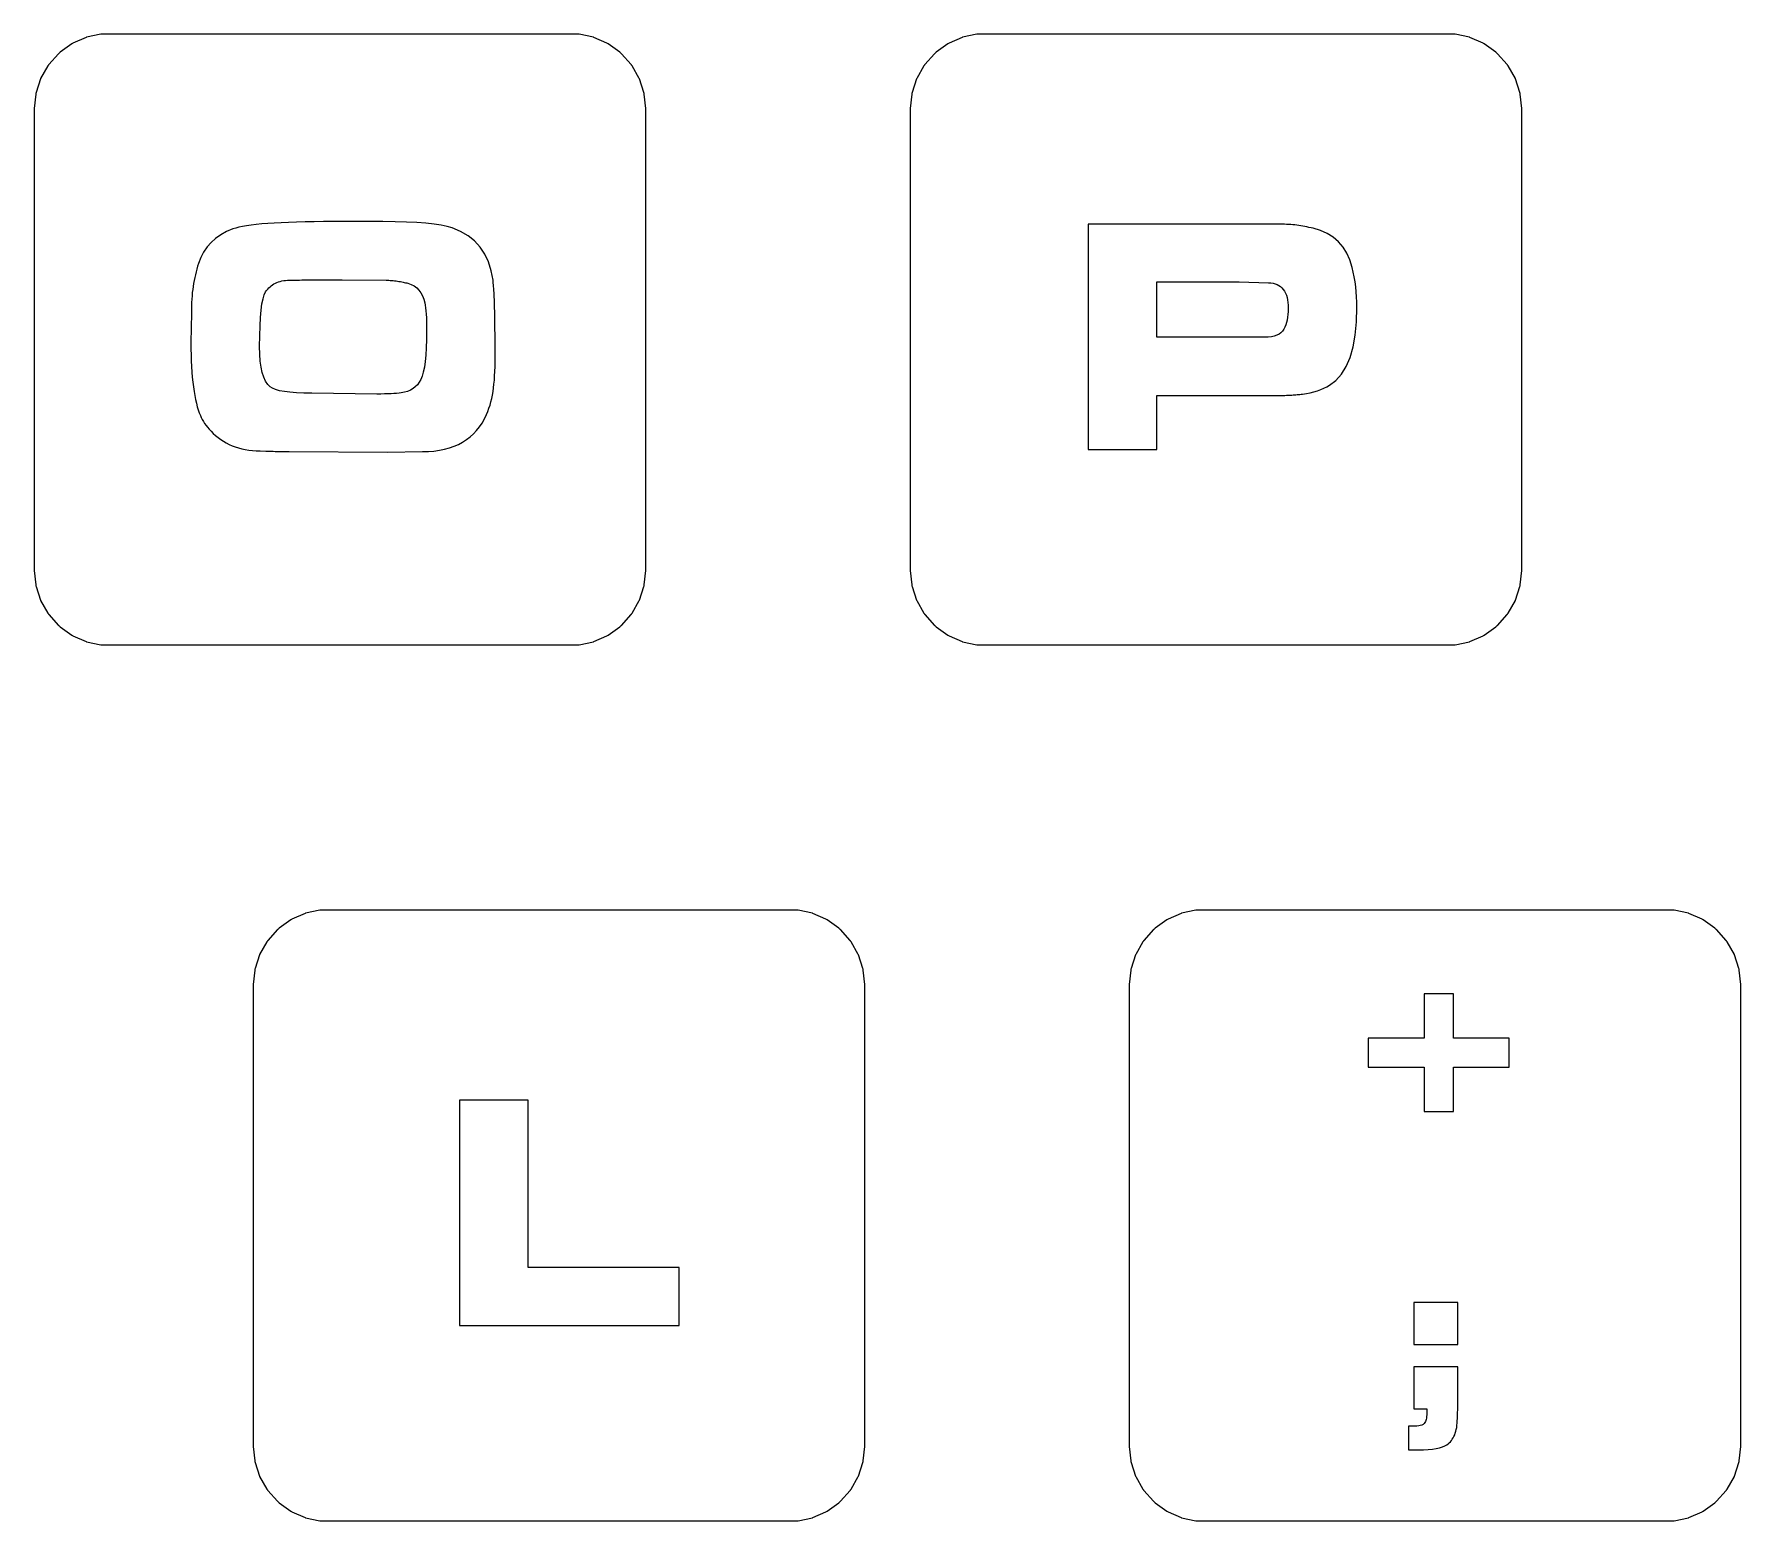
# Model space of a CAD drawing. Header units: millimetres. Extents: x -16 to 249, y -82 to 7.
# Drawn here: x 154.87 to 191.88, y -44.12 to -11.88 of the extents above; entities that cross this region are included whole.
import ezdxf

# ---------------------------------------------------------------- set-up
doc = ezdxf.new("R2010")
doc.units = ezdxf.units.MM
doc.layers.get('0').update_dxf_attribs({"lineweight": 25, "true_color": 0xffffff})

msp = doc.modelspace()

# ---------------------------------------------------------------- linework, layer by layer
for p, q in [((155.684, -12.0859), (155.43, -12.2702)), ((155.701, -12.0783), (155.684, -12.0859)), ((155.709, -12.0746), (155.701, -12.0783)), ((155.995, -11.9471), (155.709, -12.0746)), ((156.004, -11.9452), (155.995, -11.9471)), ((156.311, -11.88), (156.004, -11.9452)), ((156.329, -11.8761), (156.311, -11.88)), ((166.671, -11.8761), (156.329, -11.8761)), ((166.689, -11.88), (166.671, -11.8761)), ((166.996, -11.9452), (166.689, -11.88)), ((167.005, -11.9471), (166.996, -11.9452)), ((167.291, -12.0746), (167.005, -11.9471)), ((167.299, -12.0783), (167.291, -12.0746)), ((167.316, -12.0859), (167.299, -12.0783)), ((167.57, -12.2702), (167.316, -12.0859)), ((174.684, -12.0859), (174.43, -12.2702)), ((174.701, -12.0783), (174.684, -12.0859)), ((174.709, -12.0746), (174.701, -12.0783)), ((174.995, -11.9471), (174.709, -12.0746)), ((175.004, -11.9452), (174.995, -11.9471)), ((175.311, -11.88), (175.004, -11.9452)), ((175.329, -11.8761), (175.311, -11.88)), ((185.671, -11.8761), (175.329, -11.8761)), ((185.689, -11.88), (185.671, -11.8761)), ((185.996, -11.9452), (185.689, -11.88)), ((186.005, -11.9471), (185.996, -11.9452)), ((186.291, -12.0746), (186.005, -11.9471)), ((186.299, -12.0783), (186.291, -12.0746)), ((186.316, -12.0859), (186.299, -12.0783)), ((186.57, -12.2702), (186.316, -12.0859)), ((155.165, -12.5643), (155.008, -12.8359)), ((155.175, -12.548), (155.165, -12.5643)), ((155.179, -12.5402), (155.175, -12.548)), ((155.185, -12.5336), (155.179, -12.5402)), ((155.395, -12.3005), (155.185, -12.5336)), ((155.407, -12.2866), (155.395, -12.3005)), ((155.415, -12.2813), (155.407, -12.2866)), ((155.43, -12.2702), (155.415, -12.2813)), ((167.585, -12.2813), (167.57, -12.2702)), ((167.593, -12.2866), (167.585, -12.2813)), ((167.605, -12.3005), (167.593, -12.2866)), ((167.815, -12.5336), (167.605, -12.3005)), ((167.821, -12.5402), (167.815, -12.5336)), ((167.825, -12.548), (167.821, -12.5402)), ((167.835, -12.5643), (167.825, -12.548)), ((167.992, -12.8359), (167.835, -12.5643)), ((174.165, -12.5643), (174.008, -12.8359)), ((174.175, -12.548), (174.165, -12.5643)), ((174.179, -12.5402), (174.175, -12.548)), ((174.185, -12.5336), (174.179, -12.5402)), ((174.395, -12.3005), (174.185, -12.5336)), ((174.407, -12.2866), (174.395, -12.3005)), ((174.415, -12.2813), (174.407, -12.2866)), ((174.43, -12.2702), (174.415, -12.2813)), ((186.585, -12.2813), (186.57, -12.2702)), ((186.593, -12.2866), (186.585, -12.2813)), ((186.605, -12.3005), (186.593, -12.2866)), ((186.815, -12.5336), (186.605, -12.3005)), ((186.821, -12.5402), (186.815, -12.5336)), ((186.825, -12.548), (186.821, -12.5402)), ((186.835, -12.5643), (186.825, -12.548)), ((186.992, -12.8359), (186.835, -12.5643)), ((155.006, -12.8444), (154.909, -13.1426)), ((155.008, -12.8359), (155.006, -12.8444)), ((167.994, -12.8444), (167.992, -12.8359)), ((168.091, -13.1426), (167.994, -12.8444)), ((174.006, -12.8444), (173.909, -13.1426)), ((174.008, -12.8359), (174.006, -12.8444)), ((186.994, -12.8444), (186.992, -12.8359)), ((187.091, -13.1426), (186.994, -12.8444)), ((154.901, -13.1792), (154.868, -13.4911)), ((154.903, -13.1605), (154.901, -13.1792)), ((154.909, -13.1426), (154.903, -13.1605)), ((168.097, -13.1605), (168.091, -13.1426)), ((168.099, -13.1792), (168.097, -13.1605)), ((168.132, -13.4911), (168.099, -13.1792)), ((173.901, -13.1792), (173.868, -13.4911)), ((173.903, -13.1605), (173.901, -13.1792)), ((173.909, -13.1426), (173.903, -13.1605)), ((187.097, -13.1605), (187.091, -13.1426)), ((187.099, -13.1792), (187.097, -13.1605)), ((187.132, -13.4911), (187.099, -13.1792)), ((154.868, -13.4911), (154.867, -13.5)), ((154.867, -13.5), (154.867, -23.5)), ((168.133, -13.5), (168.132, -13.4911)), ((168.133, -23.5), (168.133, -13.5)), ((173.868, -13.4911), (173.867, -13.5)), ((173.867, -13.5), (173.867, -23.5)), ((187.133, -13.5), (187.132, -13.4911)), ((187.133, -23.5), (187.133, -13.5)), ((158.917, -16.2277), (158.804, -16.306)), ((159.042, -16.1595), (158.917, -16.2277)), ((159.18, -16.1016), (159.042, -16.1595)), ((159.238, -16.0828), (159.18, -16.1016)), ((159.306, -16.0652), (159.238, -16.0828)), ((159.385, -16.0488), (159.306, -16.0652)), ((159.474, -16.0334), (159.385, -16.0488)), ((159.573, -16.0193), (159.474, -16.0334)), ((159.683, -16.0062), (159.573, -16.0193)), ((159.803, -15.9944), (159.683, -16.0062)), ((159.933, -15.9836), (159.803, -15.9944)), ((160.073, -15.9741), (159.933, -15.9836)), ((160.225, -15.9658), (160.073, -15.9741)), ((160.387, -15.9588), (160.225, -15.9658)), ((160.559, -15.9531), (160.387, -15.9588)), ((160.743, -15.9487), (160.559, -15.9531)), ((160.937, -15.9455), (160.743, -15.9487)), ((161.141, -15.9436), (160.937, -15.9455)), ((161.357, -15.9429), (161.141, -15.9436)), ((162.427, -15.9429), (161.357, -15.9429)), ((162.696, -15.945), (162.427, -15.9429)), ((162.942, -15.9513), (162.696, -15.945)), ((163.165, -15.9618), (162.942, -15.9513)), ((163.365, -15.9765), (163.165, -15.9618)), ((163.542, -15.9953), (163.365, -15.9765)), ((163.695, -16.0184), (163.542, -15.9953)), ((163.825, -16.0456), (163.695, -16.0184)), ((163.933, -16.0771), (163.825, -16.0456)), ((164.116, -16.1536), (163.933, -16.0771)), ((164.278, -16.2489), (164.116, -16.1536)), ((164.42, -16.3629), (164.278, -16.2489)), ((181.892, -15.9986), (177.729, -15.9986)), ((177.729, -15.9986), (177.729, -20.8869)), ((181.938, -15.9989), (181.892, -15.9986)), ((181.984, -16), (181.938, -15.9989)), ((182.03, -16.0017), (181.984, -16)), ((182.075, -16.0042), (182.03, -16.0017)), ((182.119, -16.0073), (182.075, -16.0042)), ((182.163, -16.0112), (182.119, -16.0073)), ((182.207, -16.0157), (182.163, -16.0112)), ((182.25, -16.021), (182.207, -16.0157)), ((182.293, -16.027), (182.25, -16.021)), ((182.336, -16.0336), (182.293, -16.027)), ((182.38, -16.041), (182.336, -16.0336)), ((182.425, -16.0491), (182.38, -16.041)), ((182.47, -16.0578), (182.425, -16.0491)), ((182.515, -16.0673), (182.47, -16.0578)), ((182.561, -16.0775), (182.515, -16.0673)), ((182.608, -16.0883), (182.561, -16.0775)), ((182.769, -16.1364), (182.608, -16.0883)), ((182.914, -16.2011), (182.769, -16.1364)), ((183.044, -16.2823), (182.914, -16.2011)), ((183.157, -16.3801), (183.044, -16.2823)), ((158.542, -16.6019), (158.48, -16.7209)), ((158.617, -16.4931), (158.542, -16.6019)), ((158.704, -16.3944), (158.617, -16.4931)), ((158.804, -16.306), (158.704, -16.3944)), ((164.541, -16.4958), (164.42, -16.3629)), ((164.642, -16.6475), (164.541, -16.4958)), ((164.721, -16.818), (164.642, -16.6475)), ((183.255, -16.4945), (183.157, -16.3801)), ((183.337, -16.6254), (183.255, -16.4945)), ((183.404, -16.773), (183.337, -16.6254)), ((158.395, -16.9711), (158.379, -17.0326)), ((158.413, -16.9103), (158.395, -16.9711)), ((158.431, -16.85), (158.413, -16.9103)), ((158.48, -16.7209), (158.431, -16.85)), ((164.781, -17.0073), (164.721, -16.818)), ((164.82, -17.2153), (164.781, -17.0073)), ((183.454, -16.9371), (183.404, -16.773)), ((183.478, -17.039), (183.454, -16.9371)), ((158.315, -17.3483), (158.306, -17.4138)), ((158.326, -17.284), (158.315, -17.3483)), ((158.337, -17.2203), (158.326, -17.284)), ((158.35, -17.1572), (158.337, -17.2203)), ((158.364, -17.0946), (158.35, -17.1572)), ((158.379, -17.0326), (158.364, -17.0946)), ((159.933, -17.4078), (159.958, -17.3811)), ((159.958, -17.3811), (159.984, -17.3564)), ((159.984, -17.3564), (160.011, -17.3336)), ((160.011, -17.3336), (160.039, -17.3129)), ((160.039, -17.3129), (160.069, -17.2941)), ((160.069, -17.2941), (160.1, -17.2773)), ((160.1, -17.2773), (160.132, -17.2624)), ((160.132, -17.2624), (160.166, -17.2496)), ((160.166, -17.2496), (160.202, -17.2387)), ((160.202, -17.2387), (160.24, -17.2298)), ((160.24, -17.2298), (160.28, -17.2229)), ((160.28, -17.2229), (160.321, -17.2179)), ((160.321, -17.2179), (160.364, -17.215)), ((160.364, -17.215), (160.409, -17.214)), ((160.409, -17.214), (160.424, -17.2139)), ((160.424, -17.2139), (160.444, -17.2136)), ((160.444, -17.2136), (160.469, -17.2132)), ((160.469, -17.2132), (160.499, -17.2125)), ((160.499, -17.2125), (160.534, -17.2117)), ((160.534, -17.2117), (160.62, -17.2096)), ((160.62, -17.2096), (160.671, -17.2082)), ((160.671, -17.2082), (160.723, -17.2069)), ((160.723, -17.2069), (160.773, -17.2057)), ((160.773, -17.2057), (160.819, -17.2047)), ((160.819, -17.2047), (160.863, -17.2039)), ((160.863, -17.2039), (160.904, -17.2033)), ((160.904, -17.2033), (160.943, -17.2028)), ((160.943, -17.2028), (160.978, -17.2025)), ((160.978, -17.2025), (161.011, -17.2025)), ((161.011, -17.2025), (161.548, -17.2025)), ((161.548, -17.2025), (162.5, -17.214)), ((162.5, -17.214), (162.531, -17.2143)), ((162.531, -17.2143), (162.562, -17.2152)), ((162.562, -17.2152), (162.592, -17.2168)), ((162.592, -17.2168), (162.623, -17.2191)), ((162.623, -17.2191), (162.654, -17.2219)), ((162.654, -17.2219), (162.686, -17.2254)), ((162.686, -17.2254), (162.717, -17.2296)), ((162.717, -17.2296), (162.749, -17.2344)), ((162.749, -17.2344), (162.78, -17.2395)), ((162.78, -17.2395), (162.81, -17.2448)), ((162.81, -17.2448), (162.839, -17.2502)), ((162.839, -17.2502), (162.868, -17.2557)), ((162.868, -17.2557), (162.895, -17.2614)), ((162.895, -17.2614), (162.922, -17.2672)), ((162.922, -17.2672), (162.947, -17.2731)), ((162.947, -17.2731), (162.972, -17.2792)), ((162.972, -17.2792), (163.044, -17.3046)), ((163.044, -17.3046), (163.108, -17.338)), ((163.108, -17.338), (163.165, -17.3795)), ((163.165, -17.3795), (163.214, -17.4289)), ((164.823, -17.2461), (164.82, -17.2153)), ((164.826, -17.2794), (164.823, -17.2461)), ((164.829, -17.3152), (164.826, -17.2794)), ((164.832, -17.3536), (164.829, -17.3152)), ((164.835, -17.3945), (164.832, -17.3536)), ((164.838, -17.4379), (164.835, -17.3945)), ((179.218, -18.4523), (179.218, -17.2504)), ((179.218, -17.2504), (181.005, -17.2504)), ((181.005, -17.2504), (181.64, -17.2696)), ((181.64, -17.2696), (181.691, -17.2718)), ((181.691, -17.2718), (181.739, -17.2785)), ((181.739, -17.2785), (181.784, -17.2897)), ((181.784, -17.2897), (181.825, -17.3053)), ((181.825, -17.3053), (181.864, -17.3253)), ((181.864, -17.3253), (181.899, -17.3499)), ((181.899, -17.3499), (181.93, -17.3788)), ((181.93, -17.3788), (181.959, -17.4123)), ((183.499, -17.1426), (183.478, -17.039)), ((183.516, -17.2481), (183.499, -17.1426)), ((183.531, -17.3553), (183.516, -17.2481)), ((183.542, -17.4644), (183.531, -17.3553)), ((158.282, -17.6958), (158.279, -17.7712)), ((158.286, -17.6223), (158.282, -17.6958)), ((158.292, -17.5509), (158.286, -17.6223)), ((158.298, -17.4814), (158.292, -17.5509)), ((158.306, -17.4138), (158.298, -17.4814)), ((159.79, -17.8612), (159.809, -17.7255)), ((159.809, -17.7255), (159.831, -17.6146)), ((159.831, -17.6146), (159.858, -17.5285)), ((159.858, -17.5285), (159.888, -17.4671)), ((159.888, -17.4671), (159.91, -17.4365)), ((159.91, -17.4365), (159.933, -17.4078)), ((163.214, -17.4289), (163.257, -17.4864)), ((163.257, -17.4864), (163.291, -17.5519)), ((163.291, -17.5519), (163.319, -17.6254)), ((163.319, -17.6254), (163.339, -17.707)), ((163.339, -17.707), (163.348, -17.7565)), ((163.348, -17.7565), (163.356, -17.8132)), ((164.841, -17.4839), (164.838, -17.4379)), ((164.844, -17.5324), (164.841, -17.4839)), ((164.847, -17.5822), (164.844, -17.5324)), ((164.849, -17.6318), (164.847, -17.5822)), ((164.851, -17.6813), (164.849, -17.6318)), ((164.853, -17.7306), (164.851, -17.6813)), ((164.855, -17.7799), (164.853, -17.7306)), ((181.959, -17.4123), (181.984, -17.4499)), ((181.984, -17.4499), (182.006, -17.4912)), ((182.006, -17.4912), (182.025, -17.5365)), ((182.025, -17.5365), (182.04, -17.5855)), ((182.04, -17.5855), (182.052, -17.6383)), ((182.052, -17.6383), (182.06, -17.6949)), ((182.06, -17.6949), (182.065, -17.7554)), ((182.065, -17.7554), (182.067, -17.8196)), ((183.55, -17.5752), (183.542, -17.4644)), ((183.554, -17.6878), (183.55, -17.5752)), ((183.556, -17.8022), (183.554, -17.6878)), ((158.277, -17.9279), (158.269, -18.5625)), ((158.279, -17.7712), (158.277, -17.8486)), ((158.277, -17.8486), (158.277, -17.9279)), ((159.766, -18.2067), (159.776, -18.0216)), ((159.776, -18.0216), (159.79, -17.8612)), ((163.356, -17.8132), (163.363, -17.8772)), ((163.363, -17.8772), (163.369, -17.9484)), ((163.369, -17.9484), (163.374, -18.0269)), ((163.374, -18.0269), (163.377, -18.1126)), ((163.377, -18.1126), (163.379, -18.2056)), ((164.855, -17.829), (164.855, -17.7799)), ((164.856, -17.878), (164.855, -17.829)), ((164.856, -17.9268), (164.856, -17.878)), ((164.868, -18.7317), (164.856, -17.9268)), ((182.029, -18.1327), (182.012, -18.1848)), ((182.042, -18.077), (182.029, -18.1327)), ((182.053, -18.0179), (182.042, -18.077)), ((182.061, -17.9553), (182.053, -18.0179)), ((182.065, -17.8892), (182.061, -17.9553)), ((182.067, -17.8196), (182.065, -17.8892)), ((183.519, -18.4051), (183.547, -18.1187)), ((183.547, -18.1187), (183.556, -17.8022)), ((159.758, -18.6512), (159.76, -18.4166)), ((159.76, -18.4166), (159.766, -18.2067)), ((163.377, -18.5008), (163.371, -18.6779)), ((163.379, -18.3059), (163.377, -18.5008)), ((163.379, -18.2056), (163.379, -18.3059)), ((181.558, -18.4523), (179.218, -18.4523)), ((181.633, -18.4496), (181.558, -18.4523)), ((181.701, -18.4415), (181.633, -18.4496)), ((181.763, -18.4279), (181.701, -18.4415)), ((181.818, -18.4089), (181.763, -18.4279)), ((181.866, -18.3845), (181.818, -18.4089)), ((181.907, -18.3546), (181.866, -18.3845)), ((181.941, -18.3193), (181.907, -18.3546)), ((181.969, -18.2786), (181.941, -18.3193)), ((181.992, -18.2335), (181.969, -18.2786)), ((182.012, -18.1848), (181.992, -18.2335)), ((183.473, -18.6614), (183.519, -18.4051)), ((158.269, -18.5625), (158.269, -18.7021)), ((158.269, -18.7021), (158.272, -18.8364)), ((158.272, -18.8364), (158.276, -18.9652)), ((159.761, -18.8167), (159.758, -18.6512)), ((159.772, -18.9662), (159.761, -18.8167)), ((163.361, -18.8374), (163.348, -18.9792)), ((163.371, -18.6779), (163.361, -18.8374)), ((164.866, -18.9735), (164.868, -18.8557)), ((164.868, -18.8557), (164.868, -18.7317)), ((183.408, -18.8876), (183.473, -18.6614)), ((158.276, -18.9652), (158.282, -19.0887)), ((158.282, -19.0887), (158.289, -19.2068)), ((158.289, -19.2068), (158.298, -19.3194)), ((159.79, -19.0995), (159.772, -18.9662)), ((159.815, -19.2168), (159.79, -19.0995)), ((159.847, -19.3179), (159.815, -19.2168)), ((163.308, -19.2097), (163.283, -19.2984)), ((163.33, -19.1033), (163.308, -19.2097)), ((163.348, -18.9792), (163.33, -19.1033)), ((164.854, -19.2899), (164.859, -19.1906)), ((164.859, -19.1906), (164.863, -19.0851)), ((164.863, -19.0851), (164.866, -18.9735)), ((183.222, -19.2497), (183.324, -19.0837)), ((183.324, -19.0837), (183.408, -18.8876)), ((158.298, -19.3194), (158.309, -19.4267)), ((158.309, -19.4267), (158.321, -19.5285)), ((158.321, -19.5285), (158.335, -19.625)), ((159.886, -19.4031), (159.847, -19.3179)), ((159.932, -19.4721), (159.886, -19.4031)), ((159.986, -19.525), (159.932, -19.4721)), ((160.035, -19.5576), (159.986, -19.525)), ((160.103, -19.5858), (160.035, -19.5576)), ((160.19, -19.6096), (160.103, -19.5858)), ((160.294, -19.6292), (160.19, -19.6096)), ((163.029, -19.5988), (162.968, -19.6253)), ((163.084, -19.5659), (163.029, -19.5988)), ((163.134, -19.5265), (163.084, -19.5659)), ((163.179, -19.4806), (163.134, -19.5265)), ((163.219, -19.4282), (163.179, -19.4806)), ((163.253, -19.3693), (163.219, -19.4282)), ((163.283, -19.2984), (163.253, -19.3693)), ((164.821, -19.6279), (164.832, -19.5509)), ((164.832, -19.5509), (164.84, -19.4701)), ((164.84, -19.4701), (164.848, -19.3831)), ((164.848, -19.3831), (164.854, -19.2899)), ((182.624, -19.6353), (182.7, -19.6129)), ((182.7, -19.6129), (182.771, -19.5873)), ((182.771, -19.5873), (182.838, -19.5586)), ((182.838, -19.5586), (182.902, -19.5266)), ((182.902, -19.5266), (182.962, -19.4915)), ((182.962, -19.4915), (183.101, -19.3857)), ((183.101, -19.3857), (183.222, -19.2497)), ((158.335, -19.625), (158.351, -19.716)), ((158.351, -19.716), (158.367, -19.8016)), ((158.367, -19.8016), (158.386, -19.8819)), ((158.386, -19.8819), (158.405, -19.9567)), ((158.405, -19.9567), (158.426, -20.0261)), ((160.416, -19.6443), (160.294, -19.6292)), ((160.557, -19.6552), (160.416, -19.6443)), ((160.716, -19.6617), (160.557, -19.6552)), ((160.893, -19.6639), (160.716, -19.6617)), ((162.297, -19.6831), (160.893, -19.6639)), ((162.383, -19.6827), (162.297, -19.6831)), ((162.463, -19.6815), (162.383, -19.6827)), ((162.538, -19.6796), (162.463, -19.6815)), ((162.607, -19.677), (162.538, -19.6796)), ((162.671, -19.6735), (162.607, -19.677)), ((162.729, -19.6693), (162.671, -19.6735)), ((162.782, -19.6644), (162.729, -19.6693)), ((162.83, -19.6586), (162.782, -19.6644)), ((162.902, -19.6452), (162.83, -19.6586)), ((162.968, -19.6253), (162.902, -19.6452)), ((164.731, -19.9911), (164.754, -19.9214)), ((164.754, -19.9214), (164.775, -19.8502)), ((164.775, -19.8502), (164.793, -19.7776)), ((164.793, -19.7776), (164.808, -19.7035)), ((164.808, -19.7035), (164.821, -19.6279)), ((179.218, -20.8869), (179.218, -19.7118)), ((179.218, -19.7118), (181.904, -19.7118)), ((181.904, -19.7118), (181.934, -19.7117)), ((181.934, -19.7117), (181.965, -19.7113)), ((181.965, -19.7113), (181.995, -19.7107)), ((181.995, -19.7107), (182.025, -19.7098)), ((182.025, -19.7098), (182.054, -19.7086)), ((182.054, -19.7086), (182.084, -19.7072)), ((182.084, -19.7072), (182.113, -19.7056)), ((182.113, -19.7056), (182.142, -19.7037)), ((182.142, -19.7037), (182.171, -19.7016)), ((182.171, -19.7016), (182.2, -19.6993)), ((182.2, -19.6993), (182.229, -19.697)), ((182.229, -19.697), (182.259, -19.6945)), ((182.259, -19.6945), (182.288, -19.6919)), ((182.288, -19.6919), (182.317, -19.6891)), ((182.317, -19.6891), (182.347, -19.6863)), ((182.347, -19.6863), (182.376, -19.6833)), ((182.376, -19.6833), (182.463, -19.6705)), ((182.463, -19.6705), (182.545, -19.6544)), ((182.545, -19.6544), (182.624, -19.6353)), ((158.426, -20.0261), (158.448, -20.0902)), ((158.448, -20.0902), (158.472, -20.1488)), ((158.472, -20.1488), (158.491, -20.1923)), ((158.491, -20.1923), (158.512, -20.2355)), ((158.512, -20.2355), (158.537, -20.2783)), ((158.537, -20.2783), (158.565, -20.3206)), ((158.565, -20.3206), (158.595, -20.3627)), ((164.524, -20.3953), (164.581, -20.3115)), ((164.581, -20.3115), (164.632, -20.2218)), ((164.632, -20.2218), (164.677, -20.1261)), ((164.677, -20.1261), (164.705, -20.0593)), ((164.705, -20.0593), (164.731, -19.9911)), ((158.595, -20.3627), (158.628, -20.4043)), ((158.628, -20.4043), (158.665, -20.4455)), ((158.665, -20.4455), (158.704, -20.4864)), ((158.704, -20.4864), (158.753, -20.5367)), ((158.753, -20.5367), (158.804, -20.584)), ((158.804, -20.584), (158.858, -20.6283)), ((158.858, -20.6283), (158.914, -20.6694)), ((158.914, -20.6694), (158.972, -20.7076)), ((158.972, -20.7076), (159.032, -20.7427)), ((164.069, -20.7739), (164.158, -20.7258)), ((164.158, -20.7258), (164.243, -20.6715)), ((164.243, -20.6715), (164.321, -20.6113)), ((164.321, -20.6113), (164.394, -20.5452)), ((164.394, -20.5452), (164.462, -20.4732)), ((164.462, -20.4732), (164.524, -20.3953)), ((159.032, -20.7427), (159.095, -20.7747)), ((159.095, -20.7747), (159.16, -20.8037)), ((159.16, -20.8037), (159.227, -20.8294)), ((159.227, -20.8294), (159.297, -20.8517)), ((159.297, -20.8517), (159.369, -20.8706)), ((159.369, -20.8706), (159.444, -20.886)), ((159.444, -20.886), (159.521, -20.8981)), ((159.521, -20.8981), (159.6, -20.9066)), ((159.6, -20.9066), (159.682, -20.9118)), ((159.682, -20.9118), (159.766, -20.9135)), ((159.766, -20.9135), (159.893, -20.9184)), ((159.893, -20.9184), (160.053, -20.9245)), ((160.053, -20.9245), (160.097, -20.926)), ((160.097, -20.926), (160.141, -20.9274)), ((160.141, -20.9274), (160.184, -20.9285)), ((160.184, -20.9285), (160.227, -20.9294)), ((160.227, -20.9294), (160.27, -20.9301)), ((160.27, -20.9301), (160.313, -20.9307)), ((160.313, -20.9307), (160.355, -20.931)), ((160.355, -20.931), (160.397, -20.9311)), ((160.397, -20.9311), (162.533, -20.9426)), ((162.533, -20.9426), (163.29, -20.9311)), ((163.29, -20.9311), (163.417, -20.9279)), ((163.417, -20.9279), (163.539, -20.9182)), ((163.539, -20.9182), (163.656, -20.9022)), ((163.656, -20.9022), (163.767, -20.8798)), ((163.767, -20.8798), (163.873, -20.8509)), ((163.873, -20.8509), (163.974, -20.8156)), ((163.974, -20.8156), (164.069, -20.7739)), ((177.729, -20.8869), (179.218, -20.8869)), ((154.867, -23.5), (154.868, -23.5089)), ((154.868, -23.5089), (154.901, -23.8208)), ((168.099, -23.8208), (168.132, -23.5089)), ((168.132, -23.5089), (168.133, -23.5)), ((173.867, -23.5), (173.868, -23.5089)), ((173.868, -23.5089), (173.901, -23.8208)), ((187.099, -23.8208), (187.132, -23.5089)), ((187.132, -23.5089), (187.133, -23.5)), ((154.901, -23.8208), (154.903, -23.8395)), ((154.903, -23.8395), (154.909, -23.8574)), ((154.909, -23.8574), (155.006, -24.1556)), ((167.994, -24.1556), (168.091, -23.8574)), ((168.091, -23.8574), (168.097, -23.8395)), ((168.097, -23.8395), (168.099, -23.8208)), ((173.901, -23.8208), (173.903, -23.8395)), ((173.903, -23.8395), (173.909, -23.8574)), ((173.909, -23.8574), (174.006, -24.1556)), ((186.994, -24.1556), (187.091, -23.8574)), ((187.091, -23.8574), (187.097, -23.8395)), ((187.097, -23.8395), (187.099, -23.8208)), ((155.006, -24.1556), (155.008, -24.1641)), ((155.008, -24.1641), (155.165, -24.4357)), ((167.835, -24.4357), (167.992, -24.1641)), ((167.992, -24.1641), (167.994, -24.1556)), ((174.006, -24.1556), (174.008, -24.1641)), ((174.008, -24.1641), (174.165, -24.4357)), ((186.835, -24.4357), (186.992, -24.1641)), ((186.992, -24.1641), (186.994, -24.1556)), ((155.165, -24.4357), (155.175, -24.452)), ((155.175, -24.452), (155.179, -24.4598)), ((155.179, -24.4598), (155.185, -24.4664)), ((155.185, -24.4664), (155.395, -24.6995)), ((155.395, -24.6995), (155.407, -24.7134)), ((155.407, -24.7134), (155.415, -24.7187)), ((155.415, -24.7187), (155.43, -24.7298)), ((155.43, -24.7298), (155.684, -24.9141)), ((167.316, -24.9141), (167.57, -24.7298)), ((167.57, -24.7298), (167.585, -24.7187)), ((167.585, -24.7187), (167.593, -24.7134)), ((167.593, -24.7134), (167.605, -24.6995)), ((167.605, -24.6995), (167.815, -24.4664)), ((167.815, -24.4664), (167.821, -24.4598)), ((167.821, -24.4598), (167.825, -24.452)), ((167.825, -24.452), (167.835, -24.4357)), ((174.165, -24.4357), (174.175, -24.452)), ((174.175, -24.452), (174.179, -24.4598)), ((174.179, -24.4598), (174.185, -24.4664)), ((174.185, -24.4664), (174.395, -24.6995)), ((174.395, -24.6995), (174.407, -24.7134)), ((174.407, -24.7134), (174.415, -24.7187)), ((174.415, -24.7187), (174.43, -24.7298)), ((174.43, -24.7298), (174.684, -24.9141)), ((186.316, -24.9141), (186.57, -24.7298)), ((186.57, -24.7298), (186.585, -24.7187)), ((186.585, -24.7187), (186.593, -24.7134)), ((186.593, -24.7134), (186.605, -24.6995)), ((186.605, -24.6995), (186.815, -24.4664)), ((186.815, -24.4664), (186.821, -24.4598)), ((186.821, -24.4598), (186.825, -24.452)), ((186.825, -24.452), (186.835, -24.4357)), ((155.684, -24.9141), (155.701, -24.9217)), ((155.701, -24.9217), (155.709, -24.9254)), ((155.709, -24.9254), (155.995, -25.0529)), ((155.995, -25.0529), (156.004, -25.0548)), ((156.004, -25.0548), (156.311, -25.12)), ((156.311, -25.12), (156.329, -25.1239)), ((156.329, -25.1239), (166.671, -25.1239)), ((166.671, -25.1239), (166.689, -25.12)), ((166.689, -25.12), (166.996, -25.0548)), ((166.996, -25.0548), (167.005, -25.0529)), ((167.005, -25.0529), (167.291, -24.9254)), ((167.291, -24.9254), (167.299, -24.9217)), ((167.299, -24.9217), (167.316, -24.9141)), ((174.684, -24.9141), (174.701, -24.9217)), ((174.701, -24.9217), (174.709, -24.9254)), ((174.709, -24.9254), (174.995, -25.0529)), ((174.995, -25.0529), (175.004, -25.0548)), ((175.004, -25.0548), (175.311, -25.12)), ((175.311, -25.12), (175.329, -25.1239)), ((175.329, -25.1239), (185.671, -25.1239)), ((185.671, -25.1239), (185.689, -25.12)), ((185.689, -25.12), (185.996, -25.0548)), ((185.996, -25.0548), (186.005, -25.0529)), ((186.005, -25.0529), (186.291, -24.9254)), ((186.291, -24.9254), (186.299, -24.9217)), ((186.299, -24.9217), (186.316, -24.9141)), ((160.434, -31.0859), (160.18, -31.2702)), ((160.451, -31.0783), (160.434, -31.0859)), ((160.459, -31.0746), (160.451, -31.0783)), ((160.745, -30.9471), (160.459, -31.0746)), ((160.754, -30.9452), (160.745, -30.9471)), ((161.061, -30.88), (160.754, -30.9452)), ((161.079, -30.8761), (161.061, -30.88)), ((171.421, -30.8761), (161.079, -30.8761)), ((171.439, -30.88), (171.421, -30.8761)), ((171.746, -30.9452), (171.439, -30.88)), ((171.755, -30.9471), (171.746, -30.9452)), ((172.041, -31.0746), (171.755, -30.9471)), ((172.049, -31.0783), (172.041, -31.0746)), ((172.066, -31.0859), (172.049, -31.0783)), ((172.32, -31.2702), (172.066, -31.0859)), ((179.434, -31.0859), (179.18, -31.2702)), ((179.451, -31.0783), (179.434, -31.0859)), ((179.459, -31.0746), (179.451, -31.0783)), ((179.745, -30.9471), (179.459, -31.0746)), ((179.754, -30.9452), (179.745, -30.9471)), ((180.061, -30.88), (179.754, -30.9452)), ((180.079, -30.8761), (180.061, -30.88)), ((190.421, -30.8761), (180.079, -30.8761)), ((190.439, -30.88), (190.421, -30.8761)), ((190.746, -30.9452), (190.439, -30.88)), ((190.755, -30.9471), (190.746, -30.9452)), ((191.041, -31.0746), (190.755, -30.9471)), ((191.049, -31.0783), (191.041, -31.0746)), ((191.066, -31.0859), (191.049, -31.0783)), ((191.32, -31.2702), (191.066, -31.0859)), ((160.145, -31.3005), (159.935, -31.5336)), ((160.157, -31.2866), (160.145, -31.3005)), ((160.165, -31.2813), (160.157, -31.2866)), ((160.18, -31.2702), (160.165, -31.2813)), ((172.335, -31.2813), (172.32, -31.2702)), ((172.343, -31.2866), (172.335, -31.2813)), ((172.355, -31.3005), (172.343, -31.2866)), ((172.565, -31.5336), (172.355, -31.3005)), ((179.145, -31.3005), (178.935, -31.5336)), ((179.157, -31.2866), (179.145, -31.3005)), ((179.165, -31.2813), (179.157, -31.2866)), ((179.18, -31.2702), (179.165, -31.2813)), ((191.335, -31.2813), (191.32, -31.2702)), ((191.343, -31.2866), (191.335, -31.2813)), ((191.355, -31.3005), (191.343, -31.2866)), ((191.565, -31.5336), (191.355, -31.3005)), ((159.915, -31.5643), (159.758, -31.8359)), ((159.925, -31.548), (159.915, -31.5643)), ((159.929, -31.5402), (159.925, -31.548)), ((159.935, -31.5336), (159.929, -31.5402)), ((172.571, -31.5402), (172.565, -31.5336)), ((172.575, -31.548), (172.571, -31.5402)), ((172.585, -31.5643), (172.575, -31.548)), ((172.742, -31.8359), (172.585, -31.5643)), ((178.915, -31.5643), (178.758, -31.8359)), ((178.925, -31.548), (178.915, -31.5643)), ((178.929, -31.5402), (178.925, -31.548)), ((178.935, -31.5336), (178.929, -31.5402)), ((191.571, -31.5402), (191.565, -31.5336)), ((191.575, -31.548), (191.571, -31.5402)), ((191.585, -31.5643), (191.575, -31.548)), ((191.742, -31.8359), (191.585, -31.5643)), ((159.651, -32.1792), (159.618, -32.4911)), ((159.653, -32.1605), (159.651, -32.1792)), ((159.659, -32.1426), (159.653, -32.1605)), ((159.756, -31.8444), (159.659, -32.1426)), ((159.758, -31.8359), (159.756, -31.8444)), ((172.744, -31.8444), (172.742, -31.8359)), ((172.841, -32.1426), (172.744, -31.8444)), ((172.847, -32.1605), (172.841, -32.1426)), ((172.849, -32.1792), (172.847, -32.1605)), ((172.882, -32.4911), (172.849, -32.1792)), ((178.651, -32.1792), (178.618, -32.4911)), ((178.653, -32.1605), (178.651, -32.1792)), ((178.659, -32.1426), (178.653, -32.1605)), ((178.756, -31.8444), (178.659, -32.1426)), ((178.758, -31.8359), (178.756, -31.8444)), ((191.744, -31.8444), (191.742, -31.8359)), ((191.841, -32.1426), (191.744, -31.8444)), ((191.847, -32.1605), (191.841, -32.1426)), ((191.849, -32.1792), (191.847, -32.1605)), ((191.882, -32.4911), (191.849, -32.1792)), ((159.618, -32.4911), (159.617, -32.5)), ((159.617, -32.5), (159.617, -42.5)), ((172.883, -32.5), (172.882, -32.4911)), ((172.883, -42.5), (172.883, -32.5)), ((178.618, -32.4911), (178.617, -32.5)), ((178.617, -32.5), (178.617, -42.5)), ((191.883, -32.5), (191.882, -32.4911)), ((191.883, -42.5), (191.883, -32.5)), ((185.648, -32.6953), (185.016, -32.6953)), ((185.016, -32.6953), (185.016, -33.6527)), ((185.648, -33.6527), (185.648, -32.6953)), ((185.016, -33.6527), (183.803, -33.6527)), ((183.803, -33.6527), (183.803, -34.285)), ((186.86, -33.6527), (185.648, -33.6527)), ((186.86, -34.285), (186.86, -33.6527)), ((183.803, -34.285), (185.016, -34.285)), ((185.016, -34.285), (185.016, -35.2424)), ((185.648, -35.2424), (185.648, -34.285)), ((185.648, -34.285), (186.86, -34.285)), ((165.579, -34.9986), (164.089, -34.9986)), ((164.089, -34.9986), (164.089, -39.8869)), ((165.579, -38.6273), (165.579, -34.9986)), ((185.016, -35.2424), (185.648, -35.2424)), ((168.854, -38.6273), (165.579, -38.6273)), ((168.854, -39.8869), (168.854, -38.6273)), ((185.742, -39.3847), (184.788, -39.3847)), ((184.788, -39.3847), (184.788, -40.2961)), ((185.742, -40.2961), (185.742, -39.3847)), ((164.089, -39.8869), (168.854, -39.8869)), ((184.788, -40.2961), (185.742, -40.2961)), ((185.742, -40.7799), (184.788, -40.7799)), ((184.788, -40.7799), (184.788, -41.6912)), ((185.742, -41.586), (185.742, -40.7799)), ((184.788, -41.6912), (185.075, -41.6912)), ((185.071, -41.8242), (185.068, -41.8608)), ((185.073, -41.7837), (185.071, -41.8242)), ((185.075, -41.7394), (185.073, -41.7837)), ((185.075, -41.6912), (185.075, -41.7394)), ((185.734, -41.9008), (185.742, -41.586)), ((184.812, -42.0701), (184.671, -42.0676)), ((184.671, -42.0676), (184.671, -42.5821)), ((184.856, -42.0685), (184.812, -42.0701)), ((184.896, -42.0638), (184.856, -42.0685)), ((184.931, -42.0558), (184.896, -42.0638)), ((184.962, -42.0447), (184.931, -42.0558)), ((184.99, -42.0304), (184.962, -42.0447)), ((185.012, -42.013), (184.99, -42.0304)), ((185.031, -41.9923), (185.012, -42.013)), ((185.045, -41.9685), (185.031, -41.9923)), ((185.052, -41.9474), (185.045, -41.9685)), ((185.058, -41.9224), (185.052, -41.9474)), ((185.063, -41.8935), (185.058, -41.9224)), ((185.068, -41.8608), (185.063, -41.8935)), ((185.69, -42.2194), (185.701, -42.1802)), ((185.701, -42.1802), (185.711, -42.139)), ((185.711, -42.139), (185.72, -42.0956)), ((185.72, -42.0956), (185.726, -42.0501)), ((185.726, -42.0501), (185.731, -42.0025)), ((185.731, -42.0025), (185.733, -41.9527)), ((185.733, -41.9527), (185.734, -41.9008)), ((159.617, -42.5), (159.618, -42.5089)), ((159.618, -42.5089), (159.651, -42.8208)), ((172.849, -42.8208), (172.882, -42.5089)), ((172.882, -42.5089), (172.883, -42.5)), ((178.617, -42.5), (178.618, -42.5089)), ((178.618, -42.5089), (178.651, -42.8208)), ((185.101, -42.5753), (185.192, -42.5668)), ((185.192, -42.5668), (185.274, -42.555)), ((185.274, -42.555), (185.347, -42.5397)), ((185.347, -42.5397), (185.41, -42.5211)), ((185.41, -42.5211), (185.464, -42.499)), ((185.464, -42.499), (185.509, -42.4736)), ((185.509, -42.4736), (185.535, -42.4541)), ((185.535, -42.4541), (185.56, -42.4325)), ((185.56, -42.4325), (185.583, -42.4087)), ((185.583, -42.4087), (185.605, -42.3826)), ((185.605, -42.3826), (185.625, -42.3544)), ((185.625, -42.3544), (185.644, -42.3239)), ((185.644, -42.3239), (185.661, -42.2913)), ((185.661, -42.2913), (185.676, -42.2564)), ((185.676, -42.2564), (185.69, -42.2194)), ((191.849, -42.8208), (191.882, -42.5089)), ((191.882, -42.5089), (191.883, -42.5)), ((159.651, -42.8208), (159.653, -42.8395)), ((159.653, -42.8395), (159.659, -42.8574)), ((159.659, -42.8574), (159.756, -43.1556)), ((172.744, -43.1556), (172.841, -42.8574)), ((172.841, -42.8574), (172.847, -42.8395)), ((172.847, -42.8395), (172.849, -42.8208)), ((178.651, -42.8208), (178.653, -42.8395)), ((178.653, -42.8395), (178.659, -42.8574)), ((178.659, -42.8574), (178.756, -43.1556)), ((184.671, -42.5821), (184.891, -42.5821)), ((184.891, -42.5821), (185.001, -42.5804)), ((185.001, -42.5804), (185.101, -42.5753)), ((191.744, -43.1556), (191.841, -42.8574)), ((191.841, -42.8574), (191.847, -42.8395)), ((191.847, -42.8395), (191.849, -42.8208)), ((159.756, -43.1556), (159.758, -43.1641)), ((159.758, -43.1641), (159.915, -43.4357)), ((172.585, -43.4357), (172.742, -43.1641)), ((172.742, -43.1641), (172.744, -43.1556)), ((178.756, -43.1556), (178.758, -43.1641)), ((178.758, -43.1641), (178.915, -43.4357)), ((191.585, -43.4357), (191.742, -43.1641)), ((191.742, -43.1641), (191.744, -43.1556)), ((159.915, -43.4357), (159.925, -43.452)), ((159.925, -43.452), (159.929, -43.4598)), ((159.929, -43.4598), (159.935, -43.4664)), ((159.935, -43.4664), (160.145, -43.6995)), ((172.355, -43.6995), (172.565, -43.4664)), ((172.565, -43.4664), (172.571, -43.4598)), ((172.571, -43.4598), (172.575, -43.452)), ((172.575, -43.452), (172.585, -43.4357)), ((178.915, -43.4357), (178.925, -43.452)), ((178.925, -43.452), (178.929, -43.4598)), ((178.929, -43.4598), (178.935, -43.4664)), ((178.935, -43.4664), (179.145, -43.6995)), ((191.355, -43.6995), (191.565, -43.4664)), ((191.565, -43.4664), (191.571, -43.4598)), ((191.571, -43.4598), (191.575, -43.452)), ((191.575, -43.452), (191.585, -43.4357)), ((160.145, -43.6995), (160.157, -43.7134)), ((160.157, -43.7134), (160.165, -43.7187)), ((160.165, -43.7187), (160.18, -43.7298)), ((160.18, -43.7298), (160.434, -43.9141)), ((160.434, -43.9141), (160.451, -43.9217)), ((160.451, -43.9217), (160.459, -43.9254)), ((160.459, -43.9254), (160.745, -44.0529)), ((171.755, -44.0529), (172.041, -43.9254)), ((172.041, -43.9254), (172.049, -43.9217)), ((172.049, -43.9217), (172.066, -43.9141)), ((172.066, -43.9141), (172.32, -43.7298)), ((172.32, -43.7298), (172.335, -43.7187)), ((172.335, -43.7187), (172.343, -43.7134)), ((172.343, -43.7134), (172.355, -43.6995)), ((179.145, -43.6995), (179.157, -43.7134)), ((179.157, -43.7134), (179.165, -43.7187)), ((179.165, -43.7187), (179.18, -43.7298)), ((179.18, -43.7298), (179.434, -43.9141)), ((179.434, -43.9141), (179.451, -43.9217)), ((179.451, -43.9217), (179.459, -43.9254)), ((179.459, -43.9254), (179.745, -44.0529)), ((190.755, -44.0529), (191.041, -43.9254)), ((191.041, -43.9254), (191.049, -43.9217)), ((191.049, -43.9217), (191.066, -43.9141)), ((191.066, -43.9141), (191.32, -43.7298)), ((191.32, -43.7298), (191.335, -43.7187)), ((191.335, -43.7187), (191.343, -43.7134)), ((191.343, -43.7134), (191.355, -43.6995)), ((160.745, -44.0529), (160.754, -44.0548)), ((160.754, -44.0548), (161.061, -44.12)), ((161.061, -44.12), (161.079, -44.1239)), ((161.079, -44.1239), (171.421, -44.1239)), ((171.421, -44.1239), (171.439, -44.12)), ((171.439, -44.12), (171.746, -44.0548)), ((171.746, -44.0548), (171.755, -44.0529)), ((179.745, -44.0529), (179.754, -44.0548)), ((179.754, -44.0548), (180.061, -44.12)), ((180.061, -44.12), (180.079, -44.1239)), ((180.079, -44.1239), (190.421, -44.1239)), ((190.421, -44.1239), (190.439, -44.12)), ((190.439, -44.12), (190.746, -44.0548)), ((190.746, -44.0548), (190.755, -44.0529))]:
    msp.add_line(p, q)

doc.saveas('drawing.dxf')
